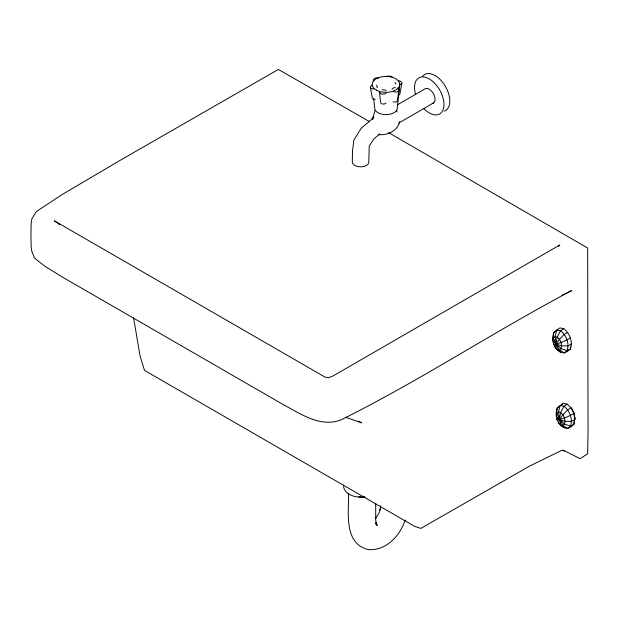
<?xml version="1.0" encoding="UTF-8"?>
<svg xmlns="http://www.w3.org/2000/svg" width="619" height="619" viewBox="0 0 619 619"><rect width="100%" height="100%" fill="white"/><g stroke="black" fill="none" stroke-linecap="round" stroke-linejoin="round"><path stroke-width="0.93" d="M375.71 503.495L375.702 519.798L376.391 524.308L376.043 522.637M574.935 418.204L573.89 424.386L571.051 426.739L567.739 428.418L563.924 427.652C556.767 423.806 554.593 415.094 557.324 407.759L563.298 403.379L567.174 404.153L571.631 408.254L574.045 413.051L574.935 418.204L574.045 422.336M348.52 493.049C349.124 511.828 343.143 542.538 367.578 549.479C385.683 551.514 400.021 535.93 405.197 520.053M570.625 346.872L570.463 348.923L567.631 351.275L564.319 352.954L560.505 352.188C553.34 348.342 551.173 339.638 553.897 332.295L559.87 327.915L563.754 328.697C569.751 333.246 572.985 341.657 570.463 348.923L567.105 350.64L564.319 352.954L559.483 349.959L557.278 349.518L555.081 336.697L556.69 329.981L560.505 330.747C566.408 335.227 569.581 343.499 567.105 350.64L561.093 348.629L552.875 340.79L553.897 332.295L557.038 330.267M573.991 423.017L573.89 424.386L570.525 426.104L567.739 428.418L562.903 425.423L560.706 424.982L558.5 412.161L560.11 405.445L563.924 406.211C569.828 410.691 573.001 418.955 570.525 426.104L564.513 424.085L556.303 416.247L557.324 407.759L558.887 406.745M399.758 84.323L397.282 108.085A11.304 6.523 0 0 1 386.055 114.654A11.304 6.523 0 0 1 374.673 108.178L373.683 98.684M380.716 505.677L380.074 509.963L380.453 508.694L378.99 513.112L375.462 518.722M397.158 88.045A3.552 2.244 5.2 0 1 398.938 90.08L397.259 101.005L395.912 102.058L393.011 101.911M398.412 80.741A3.552 1.965 6.6 0 1 400.176 81.143L401.839 82.466L401.855 83.488L399.657 94.955M375.013 110.538L372.414 119.529L373.675 117.076M399.704 121.626C397.715 130.926 387.022 135.747 378.248 134.578L379.803 133.967L373.93 138.772L369.249 146.03L368.769 162.658A8.256 4.681 0.9 0 1 359.825 166.821A8.256 4.681 0.9 0 1 352.312 161.675L352.474 151.09L353.952 139.894L361.248 128.249L370.858 120.132L373.551 116.906M557.324 418.475L556.891 419.682C562.942 419.202 568.637 416.386 573.89 413.484L574.045 413.051M570.625 337.587L570.463 338.02C565.217 340.93 559.522 343.738 553.471 344.226M398.938 90.08L397.916 91.62L396.33 92.115L393.645 91.759M558.764 246.385L559.816 244.977L332.829 376.081L328.41 377.706L324.929 377.041L54.371 220.836L59.679 224.388M372.058 85.167L370.425 86.583L370.441 87.681L372.243 97.926L373.11 99.086L375.16 99.435M560.458 405.731L563.298 403.379M391.982 89.144L393.614 87.859A3.552 2.244 5.2 0 1 395.386 87.65M400.23 84.563L401.855 83.488M563.754 328.697L560.505 330.747L557.278 337.138L555.081 347.421L560.505 352.188M567.174 404.153L563.924 406.211L560.706 412.602L558.5 422.878L563.924 427.652M567.631 332.395L564.319 334.384L559.483 339.243L556.102 344.009L559.483 349.959L561.093 348.629C562.524 344.497 560.69 339.73 557.278 337.138L555.081 336.697L553.471 338.036L556.102 344.009L561.681 345.874L568.126 345.874L571.507 344.071M397.251 104.897L424.773 89.004A8.256 4.766 60 0 1 433.718 94.173A8.256 4.766 60 0 1 432.163 103.45M398.69 123.065L433.718 102.839M385.962 103.149L384.206 104.077L382 103.938L380.925 103.265M561.913 295.217L571.662 290.628C493.699 331.753 419.945 380.724 340.922 419.922C320.232 427.799 300.733 413.832 283.231 404.578L62.852 277.335L44.754 266.162L34.525 258.084L31.817 251.314L31.167 246.927L30.95 235.127L31.167 223.327L31.817 218.948L36.266 211.667L61.482 194.939L121.076 159.803L278.357 69.444L369.226 121.456M364.823 496.879L358.656 496.809M364.955 497.103C356.714 498.001 343.591 495.347 343.452 485.033M378.65 77.979L375.965 77.955L374.379 78.536L373.35 79.897A3.552 1.834 -4.7 0 0 373.83 80.787M382.14 89.755L384.84 89.925A3.552 2.314 -1.9 0 1 386.14 90.738M345.534 417.214L361.689 422.87L358.618 421.098M563.143 450.137L580.065 458.64L587.663 453.804L588.05 431.605L587.663 248.018L388.461 132.559M59.726 224.349L58.217 223.32L59.741 224.449M370.441 87.681L372.096 88.834A3.552 2.112 -6.8 0 0 373.868 88.974M375.787 523.751L376.917 524.664L376.035 523.674M563.994 450.292L564.629 450.988L561.998 450.284L529.554 466.107L420.866 528.394L414.668 526.367L144.521 370.402L140.095 356.142L133.557 317.733M392.732 77.677L391.672 76.408L387.386 76.052A3.552 1.764 1.7 0 0 386.101 76.671M376.321 85.159L377.373 86.567A3.552 2.112 -6.8 0 1 376.917 87.666M394.907 82.451L395.959 83.929M376.089 523.976L377.064 525.57L376.112 522.56M396.524 110.283L397.135 112M380.523 102.328L379.54 92.053L380.592 93.67L382.186 94.227L384.879 93.933A3.552 2.314 -1.9 0 0 386.171 93.059M422.591 76.323A20.837 12.032 60 0 1 444.945 85.608A20.837 12.032 60 0 1 444.148 111.196M415.403 93.748A20.837 12.032 60 0 1 427.752 78.141A20.837 12.032 60 0 1 443.823 106.808A20.837 12.032 60 0 1 423.605 108.379M565.101 421.33L564.513 424.085L562.903 425.423L556.891 413.492L558.5 412.161L560.706 412.602L562.903 414.699L564.513 417.895L565.101 421.33L571.546 421.33L574.927 419.535L573.89 413.484L571.051 407.851L567.739 409.848L562.903 414.699L559.522 419.473L565.101 421.33M376.298 90.049A13.78 7.954 0 0 0 399.317 86.381A13.78 7.954 0 0 0 382.318 76.71A13.78 7.954 0 0 0 376.298 90.049"/></g></svg>
